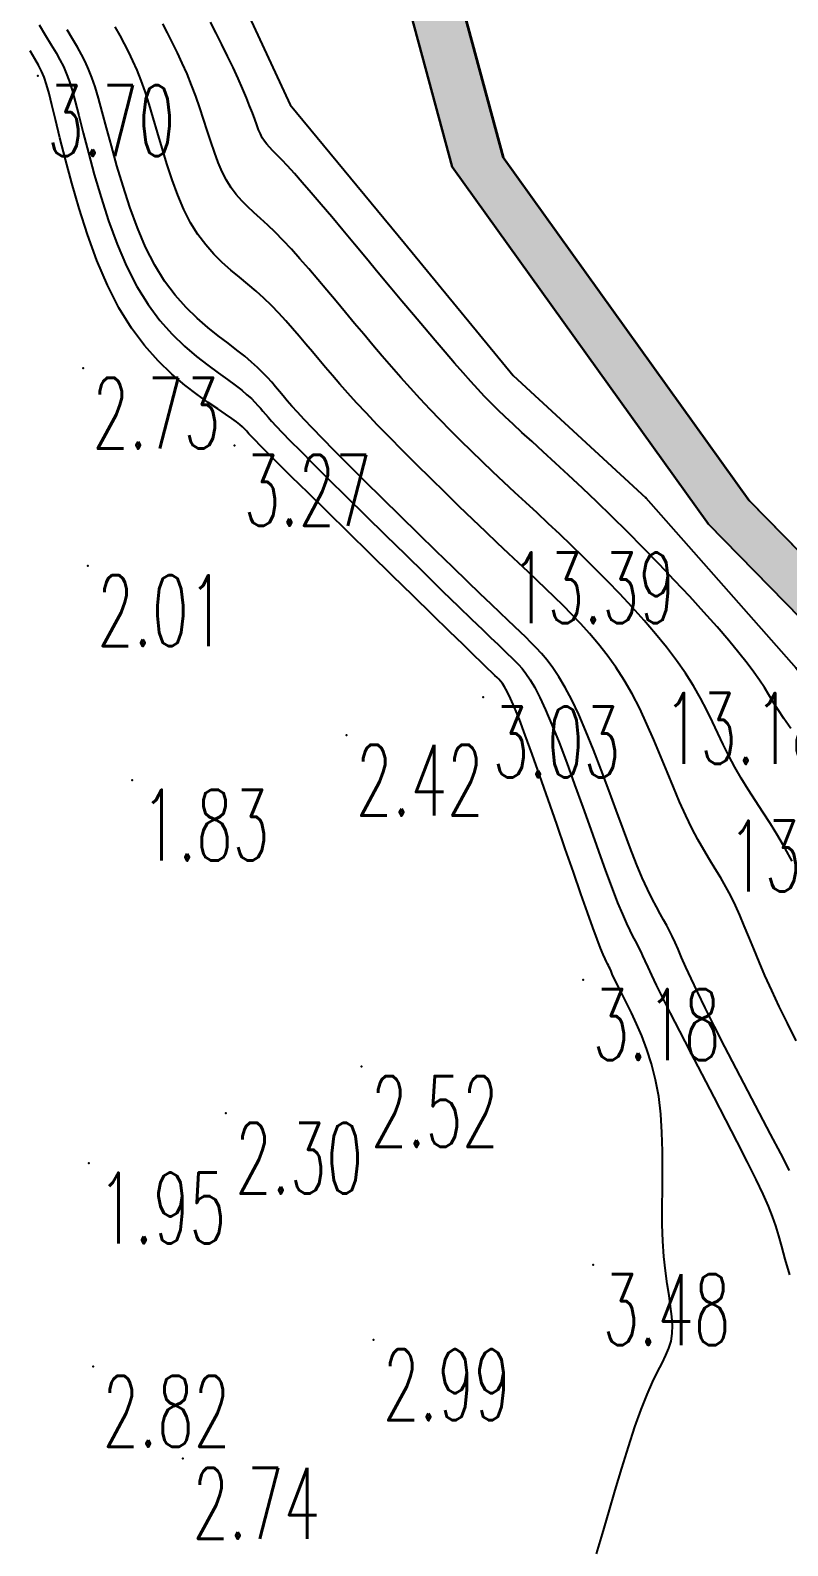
# Model space of a CAD drawing. Header units: millimetres. Extents: x 88261 to 90953, y 390274 to 392322.
# Drawn here: x 90618 to 90658.1, y 391037.9 to 391118.1 of the extents above; entities that cross this region are included whole.
import ezdxf
from ezdxf.enums import TextEntityAlignment as Align

# ---------------------------------------------------------------- set-up
doc = ezdxf.new("R2010")
doc.units = ezdxf.units.MM
doc.header["$LTSCALE"] = 25
for name, color, linetype in [('CN_01_00', 42, 'Continuous'), ('CN_02_00', 16, 'Continuous'), ('Talus', 35, 'Continuous'), ('TopoAlt', 7, 'Continuous'), ('TOPOJIS', 7, 'Continuous')]:
    doc.layers.add(name, color=color, linetype=linetype)
doc.styles.add('Romans 1.0', font='Romans.shx', dxfattribs={"width": 0.99, "height": 1})

# ---------------------------------------------------------------- blocks, each defined once
blk = doc.blocks.new('TCPOINT')
at = {"color": 0}
blk.add_point((0, 0), dxfattribs=at)
at = {"layer": 'TopoAlt', "style": 'Romans 1.0', "width": 0.99}
blk.add_attdef('ALT', text='', height=200, dxfattribs=at).set_placement((0.5, -0.5), align=Align.TOP_LEFT)

msp = doc.modelspace()

# ---------------------------------------------------------------- hatches: boundary and pattern name
h = msp.add_hatch()
h.set_pattern_fill('AR-HBONE', color=23, scale=0.032)
h.set_pattern_definition([(45, (-511.459, 107.3326), (0, 4.597891134), [9.7536, -3.2512]), (135, (-509.16, 109.6315), (5e-16, 4.597891134), [9.7536, -3.2512])])
h.paths.add_polyline_path([(90580.259, 391369.323), (90578.893, 391372.088), (90577.403, 391380.386), (90572.476, 391388.749), (90564.469, 391395.121), (90551.356, 391397.716), (90544.735, 391400.861), (90542.893, 391403.775), (90543.568, 391412.079), (90551.362, 391419.931), (90552.964, 391421.402), (90554.737, 391426.973), (90553.749, 391430.788), (90551.439, 391434.414), (90550.677, 391440.955), (90548.617, 391445.303), (90546.298, 391449.141), (90545.472, 391455.293), (90546.531, 391461.247), (90545.455, 391467.304), (90543.481, 391470.813), (90539.022, 391477.118), (90538.554, 391481.349), (90538.699, 391487.409), (90537.691, 391490.033), (90535.204, 391494.153), (90533.84, 391500.271), (90529.551, 391507.768), (90528.583, 391512.46), (90528.626, 391519.305), (90526.727, 391525.756), (90527.819, 391536.032), (90524.222, 391546.435), (90524.867, 391555.468), (90523.429, 391563.259), (90518.375, 391569.388), (90516.845, 391576.818), (90516.107, 391580.734), (90502.826, 391602.657), (90494.518, 391616.214), (90485.753, 391638.699), (90442.611, 391685.947), (90436.501, 391694.495), (90435.059, 391708.645), (90451.717, 391741.838), (90452.722, 391752.459), (90451.18, 391766.065), (90442.505, 391784.213), (90439.49, 391790.617), (90435.648, 391805.425), (90431.473, 391812.607), (90431.344, 391819.043), (90432.829, 391823.298), (90433.294, 391826.816), (90429.771, 391827.329), (90429.353, 391824.167), (90427.779, 391819.657), (90427.939, 391811.686), (90432.327, 391804.136), (90436.131, 391789.476), (90447.766, 391765.089), (90449.151, 391752.487), (90448.241, 391742.876), (90431.42, 391709.359), (90433.06, 391693.268), (90439.886, 391683.74), (90482.728, 391636.82), (90491.37, 391614.651), (90512.731, 391579.518), (90515.069, 391567.885), (90520.145, 391561.738), (90521.291, 391555.336), (90520.626, 391546.015), (90524.203, 391535.686), (90523.12, 391525.489), (90525.07, 391518.866), (90525.027, 391512.168), (90526.183, 391506.569), (90530.486, 391499.047), (90531.859, 391492.888), (90534.481, 391488.544), (90535.13, 391486.855), (90534.996, 391481.233), (90535.654, 391475.818), (90540.514, 391468.946), (90542.058, 391466.169), (90542.923, 391461.302), (90541.877, 391455.423), (90542.874, 391448.002), (90545.528, 391443.646), (90547.213, 391440.041), (90548.002, 391433.266), (90550.446, 391429.429), (90551.042, 391427.127), (90549.899, 391423.533), (90540.13, 391413.692), (90539.256, 391402.948), (90542.265, 391398.189), (90550.195, 391394.422), (90562.902, 391391.907), (90569.736, 391386.468), (90574.016, 391379.204), (90575.482, 391371.036), (90577.068, 391367.827), (90585.289, 391363.31), (90587.237, 391361.568), (90590.672, 391353.748), (90594.383, 391351.285), (90604.653, 391343.84), (90612.851, 391334.359), (90618.437, 391325.085), (90621.782, 391317.486), (90624.002, 391309.067), (90627.738, 391287.71), (90628.019, 391279.65), (90627.255, 391266.593), (90621.182, 391254.035), (90617.042, 391235.488), (90618.319, 391215.583), (90622.574, 391202.325), (90631.256, 391184.221), (90636.053, 391168.094), (90637.79, 391151.812), (90636.657, 391134.553), (90636.754, 391124.145), (90640.334, 391110.892), (90653.891, 391091.985), (90663.63, 391082.027), (90671.36, 391067.261), (90675.086, 391054.053), (90683.469, 391034.279), (90692.526, 391020.632), (90692.509, 391024.786), (90691.925, 391027.104), (90686.033, 391034.997), (90677.901, 391054.178), (90674.136, 391067.524), (90665.998, 391083.069), (90656.086, 391093.204), (90643.054, 391111.379), (90639.756, 391123.588), (90639.664, 391133.417), (90640.808, 391150.846), (90639.005, 391167.747), (90634.038, 391184.447), (90625.339, 391202.585), (90621.29, 391215.202), (90620.073, 391234.176), (90624.016, 391251.839), (90630.214, 391264.657), (90631.029, 391278.571), (90630.739, 391286.886), (90629.714, 391298.649), (90627.043, 391310.671), (90621.607, 391322.866), (90613.162, 391336.588), (90606.038, 391344.517), (90602.665, 391348.269), (90597.913, 391351.643), (90592.983, 391355.027), (90589.642, 391362.633), (90586.918, 391365.07)])

# ---------------------------------------------------------------- linework, layer by layer
at = {"color": 23, "elevation": 15.394, "flags": 128}
for points in [[(90633.985, 391184.502), (90638.952, 391167.802), (90640.755, 391150.901), (90639.611, 391133.472), (90639.703, 391123.643), (90643.001, 391111.434), (90656.033, 391093.259), (90665.945, 391083.124), (90674.083, 391067.579), (90677.848, 391054.233), (90685.98, 391035.052), (90691.872, 391027.159), (90692.456, 391024.841)], [(90634.038, 391184.447), (90639.005, 391167.747), (90640.808, 391150.846), (90639.664, 391133.417), (90639.756, 391123.588), (90643.054, 391111.379), (90656.086, 391093.204), (90665.998, 391083.069), (90674.136, 391067.524), (90677.901, 391054.178), (90686.033, 391034.997), (90691.925, 391027.104), (90692.509, 391024.786)], [(90634.038, 391184.447), (90639.005, 391167.747), (90640.808, 391150.846), (90639.664, 391133.417), (90639.756, 391123.588), (90643.054, 391111.379), (90656.086, 391093.204), (90665.998, 391083.069)], [(90634.038, 391184.447), (90639.005, 391167.747), (90640.808, 391150.846), (90639.664, 391133.417), (90639.756, 391123.588), (90643.054, 391111.379), (90656.086, 391093.204), (90665.998, 391083.069)], [(90634.038, 391184.447), (90639.005, 391167.747), (90640.808, 391150.846), (90639.664, 391133.417), (90639.756, 391123.588), (90643.054, 391111.379), (90656.086, 391093.204), (90665.998, 391083.069)], [(90631.256, 391184.221), (90636.053, 391168.094), (90637.79, 391151.812), (90636.657, 391134.553), (90636.754, 391124.145), (90640.334, 391110.892), (90653.891, 391091.985), (90663.63, 391082.027), (90671.36, 391067.261), (90675.086, 391054.053), (90683.469, 391034.279), (90692.526, 391020.632), (90692.456, 391024.841)], [(90663.63, 391082.027), (90653.891, 391091.985), (90640.334, 391110.892), (90636.754, 391124.145), (90636.657, 391134.553), (90637.79, 391151.812), (90636.053, 391168.094), (90631.256, 391184.221)], [(90663.63, 391082.027), (90653.891, 391091.985), (90640.334, 391110.892), (90636.754, 391124.145), (90636.657, 391134.553), (90637.79, 391151.812), (90636.053, 391168.094), (90631.256, 391184.221)], [(90663.63, 391082.027), (90653.891, 391091.985), (90640.334, 391110.892), (90636.754, 391124.145), (90636.657, 391134.553), (90637.79, 391151.812), (90636.053, 391168.094), (90631.256, 391184.221)]]:
    msp.add_lwpolyline(points, dxfattribs=at)
at = {"layer": 'CN_01_00', "flags": 128}
for points, elevation in [([(90658.241, 391081.177), (90657.881, 391081.699), (90657.579, 391082.158), (90657.32, 391082.569), (90657.084, 391082.954), (90656.849, 391083.333), (90656.595, 391083.725), (90656.3, 391084.15), (90655.944, 391084.629), (90655.507, 391085.182), (90654.972, 391085.822), (90654.35, 391086.541), (90653.654, 391087.321), (90652.901, 391088.146), (90652.105, 391089), (90651.281, 391089.866), (90650.444, 391090.73), (90649.609, 391091.574), (90648.789, 391092.384), (90647.992, 391093.156), (90647.224, 391093.887), (90646.491, 391094.574), (90645.799, 391095.215), (90645.155, 391095.808), (90644.563, 391096.349), (90644.031, 391096.836), (90643.561, 391097.271), (90643.142, 391097.663), (90642.76, 391098.029), (90642.402, 391098.384), (90642.052, 391098.742), (90641.696, 391099.118), (90641.322, 391099.528), (90640.914, 391099.986), (90640.461, 391100.504), (90639.967, 391101.077), (90639.436, 391101.699), (90638.874, 391102.362), (90638.287, 391103.06), (90637.68, 391103.784), (90637.06, 391104.527), (90636.431, 391105.282), (90635.8, 391106.042), (90635.174, 391106.795), (90634.562, 391107.53), (90633.971, 391108.236), (90633.411, 391108.901), (90632.888, 391109.514), (90632.412, 391110.064), (90631.991, 391110.54), (90631.63, 391110.933), (90631.325, 391111.254), (90631.069, 391111.517), (90630.856, 391111.734), (90630.679, 391111.921), (90630.531, 391112.09), (90630.406, 391112.255), (90630.296, 391112.431), (90630.197, 391112.628), (90630.1, 391112.854), (90630.001, 391113.111), (90629.893, 391113.405), (90629.771, 391113.74), (90629.627, 391114.119), (90629.458, 391114.547), (90629.255, 391115.029), (90629.017, 391115.565), (90628.749, 391116.142), (90628.461, 391116.744), (90628.162, 391117.355), (90627.86, 391117.959), (90627.565, 391118.539)], 12), ([(90658.178, 391057.781), (90657.714, 391058.679), (90657.178, 391059.707), (90656.592, 391060.825), (90655.98, 391061.994), (90655.365, 391063.174), (90654.767, 391064.326), (90654.212, 391065.412), (90653.72, 391066.391), (90653.308, 391067.234), (90652.971, 391067.948), (90652.697, 391068.551), (90652.473, 391069.058), (90652.286, 391069.487), (90652.127, 391069.855), (90651.981, 391070.177), (90651.837, 391070.472), (90651.684, 391070.756), (90651.519, 391071.048), (90651.337, 391071.365), (90651.137, 391071.728), (90650.916, 391072.153), (90650.669, 391072.661), (90650.395, 391073.269), (90650.091, 391073.996), (90649.756, 391074.852), (90649.393, 391075.813), (90649.011, 391076.845), (90648.615, 391077.915), (90648.212, 391078.991), (90647.809, 391080.038), (90647.412, 391081.023), (90647.029, 391081.914), (90646.663, 391082.686), (90646.315, 391083.344), (90645.984, 391083.903), (90645.666, 391084.378), (90645.361, 391084.783), (90645.067, 391085.133), (90644.782, 391085.442), (90644.504, 391085.725), (90644.23, 391085.996), (90643.946, 391086.272), (90643.636, 391086.569), (90643.284, 391086.903), (90642.876, 391087.291), (90642.395, 391087.749), (90641.825, 391088.294), (90641.152, 391088.943), (90640.368, 391089.703), (90639.494, 391090.553), (90638.563, 391091.463), (90637.604, 391092.403), (90636.649, 391093.344), (90635.728, 391094.254), (90634.873, 391095.106), (90634.114, 391095.868), (90633.473, 391096.519), (90632.944, 391097.065), (90632.509, 391097.523), (90632.154, 391097.907), (90631.861, 391098.232), (90631.615, 391098.513), (90631.4, 391098.766), (90631.201, 391099.005), (90631.002, 391099.244), (90630.794, 391099.487), (90630.571, 391099.737), (90630.325, 391099.997), (90630.048, 391100.27), (90629.733, 391100.56), (90629.372, 391100.867), (90628.958, 391101.197), (90628.487, 391101.552), (90627.969, 391101.943), (90627.417, 391102.381), (90626.844, 391102.878), (90626.264, 391103.445), (90625.689, 391104.093), (90625.132, 391104.834), (90624.608, 391105.678), (90624.126, 391106.632), (90623.688, 391107.668), (90623.29, 391108.754), (90622.93, 391109.859), (90622.607, 391110.948), (90622.318, 391111.991), (90622.061, 391112.954), (90621.833, 391113.805), (90621.632, 391114.521), (90621.45, 391115.118), (90621.277, 391115.622), (90621.107, 391116.059), (90620.929, 391116.455), (90620.735, 391116.836), (90620.518, 391117.228), (90620.267, 391117.657), (90619.978, 391118.141)], 6), ([(90658.53, 391064.648), (90658.071, 391065.571), (90657.636, 391066.465), (90657.236, 391067.312), (90656.882, 391068.1), (90656.568, 391068.831), (90656.286, 391069.509), (90656.029, 391070.141), (90655.787, 391070.731), (90655.553, 391071.286), (90655.318, 391071.811), (90655.074, 391072.311), (90654.815, 391072.793), (90654.54, 391073.267), (90654.252, 391073.744), (90653.953, 391074.235), (90653.645, 391074.752), (90653.33, 391075.305), (90653.011, 391075.905), (90652.688, 391076.564), (90652.363, 391077.287), (90652.036, 391078.065), (90651.702, 391078.881), (90651.36, 391079.721), (90651.006, 391080.569), (90650.639, 391081.408), (90650.256, 391082.225), (90649.855, 391083.004), (90649.433, 391083.731), (90648.993, 391084.41), (90648.541, 391085.042), (90648.078, 391085.634), (90647.609, 391086.189), (90647.138, 391086.711), (90646.669, 391087.205), (90646.206, 391087.675), (90645.75, 391088.125), (90645.294, 391088.567), (90644.832, 391089.008), (90644.353, 391089.46), (90643.85, 391089.932), (90643.315, 391090.435), (90642.738, 391090.979), (90642.112, 391091.574), (90641.432, 391092.225), (90640.71, 391092.923), (90639.962, 391093.652), (90639.203, 391094.397), (90638.45, 391095.143), (90637.718, 391095.876), (90637.023, 391096.58), (90636.38, 391097.241), (90635.803, 391097.847), (90635.285, 391098.403), (90634.818, 391098.915), (90634.394, 391099.392), (90634.003, 391099.841), (90633.637, 391100.27), (90633.287, 391100.686), (90632.944, 391101.098), (90632.601, 391101.51), (90632.254, 391101.923), (90631.901, 391102.335), (90631.54, 391102.743), (90631.169, 391103.147), (90630.785, 391103.544), (90630.385, 391103.933), (90629.969, 391104.311), (90629.535, 391104.679), (90629.088, 391105.047), (90628.634, 391105.426), (90628.181, 391105.83), (90627.735, 391106.27), (90627.303, 391106.758), (90626.89, 391107.307), (90626.504, 391107.929), (90626.15, 391108.63), (90625.825, 391109.396), (90625.527, 391110.206), (90625.251, 391111.041), (90624.995, 391111.879), (90624.755, 391112.7), (90624.526, 391113.485), (90624.307, 391114.213), (90624.094, 391114.869), (90623.883, 391115.459), (90623.672, 391115.996), (90623.458, 391116.491), (90623.239, 391116.956), (90623.012, 391117.404), (90622.774, 391117.845), (90622.523, 391118.293)], 8), ([(90647.98, 391037.499), (90648.294, 391038.564), (90648.625, 391039.701), (90648.966, 391040.872), (90649.313, 391042.04), (90649.66, 391043.166), (90650.001, 391044.213), (90650.331, 391045.143), (90650.645, 391045.927), (90650.938, 391046.582), (90651.204, 391047.13), (90651.44, 391047.598), (90651.64, 391048.009), (90651.8, 391048.389), (90651.914, 391048.762), (90651.977, 391049.153), (90651.989, 391049.584), (90651.956, 391050.06), (90651.892, 391050.585), (90651.806, 391051.162), (90651.71, 391051.793), (90651.615, 391052.482), (90651.534, 391053.233), (90651.476, 391054.047), (90651.45, 391054.925), (90651.447, 391055.855), (90651.456, 391056.823), (90651.465, 391057.813), (90651.461, 391058.811), (90651.434, 391059.802), (90651.371, 391060.772), (90651.26, 391061.705), (90651.093, 391062.59), (90650.88, 391063.42), (90650.633, 391064.192), (90650.365, 391064.904), (90650.089, 391065.553), (90649.817, 391066.135), (90649.564, 391066.647), (90649.34, 391067.085), (90649.157, 391067.45), (90649.011, 391067.747), (90648.897, 391067.987), (90648.808, 391068.177), (90648.74, 391068.328), (90648.687, 391068.449), (90648.642, 391068.547), (90648.599, 391068.634), (90648.554, 391068.72), (90648.498, 391068.829), (90648.423, 391068.987), (90648.321, 391069.22), (90648.186, 391069.555), (90648.008, 391070.017), (90647.78, 391070.633), (90647.495, 391071.428), (90647.148, 391072.417), (90646.751, 391073.561), (90646.32, 391074.808), (90645.87, 391076.109), (90645.418, 391077.413), (90644.979, 391078.667), (90644.569, 391079.821), (90644.203, 391080.825), (90643.894, 391081.64), (90643.637, 391082.278), (90643.427, 391082.764), (90643.254, 391083.122), (90643.113, 391083.378), (90642.996, 391083.556), (90642.895, 391083.68), (90642.803, 391083.776), (90642.711, 391083.867), (90642.597, 391083.977), (90642.439, 391084.129), (90642.215, 391084.346), (90641.901, 391084.649), (90641.475, 391085.063), (90640.913, 391085.61), (90640.193, 391086.311), (90639.303, 391087.18), (90638.278, 391088.183), (90637.163, 391089.274), (90636.005, 391090.41), (90634.848, 391091.544), (90633.739, 391092.633), (90632.724, 391093.632), (90631.847, 391094.495), (90631.144, 391095.19), (90630.603, 391095.728), (90630.201, 391096.131), (90629.914, 391096.422), (90629.719, 391096.623), (90629.593, 391096.757), (90629.514, 391096.846), (90629.457, 391096.913), (90629.402, 391096.978), (90629.334, 391097.051), (90629.241, 391097.139), (90629.109, 391097.251), (90628.927, 391097.394), (90628.681, 391097.575), (90628.358, 391097.802), (90627.947, 391098.082), (90627.44, 391098.425), (90626.851, 391098.839), (90626.2, 391099.336), (90625.507, 391099.926), (90624.792, 391100.619), (90624.074, 391101.427), (90623.374, 391102.36), (90622.712, 391103.428), (90622.103, 391104.633), (90621.55, 391105.939), (90621.053, 391107.302), (90620.609, 391108.676), (90620.219, 391110.018), (90619.882, 391111.282), (90619.595, 391112.423), (90619.359, 391113.397), (90619.17, 391114.173), (90619.016, 391114.776), (90618.883, 391115.248), (90618.755, 391115.627), (90618.618, 391115.954), (90618.459, 391116.269), (90618.261, 391116.611), (90618.012, 391117.021)], 4)]:
    msp.add_lwpolyline(points, dxfattribs=dict(at, elevation=elevation))
at = {"layer": 'CN_02_00', "flags": 128}
for points, elevation in [([(90618.499, 391118.393), (90618.839, 391117.834), (90619.139, 391117.339), (90619.39, 391116.919), (90619.597, 391116.552), (90619.774, 391116.205), (90619.931, 391115.843), (90620.08, 391115.435), (90620.233, 391114.947), (90620.401, 391114.347), (90620.596, 391113.601), (90620.828, 391112.688), (90621.1, 391111.636), (90621.413, 391110.483), (90621.77, 391109.267), (90622.171, 391108.028), (90622.619, 391106.803), (90623.115, 391105.632), (90623.66, 391104.553), (90624.253, 391103.597), (90624.881, 391102.76), (90625.528, 391102.032), (90626.176, 391101.402), (90626.808, 391100.858), (90627.41, 391100.391), (90627.964, 391099.988), (90628.453, 391099.64), (90628.865, 391099.334), (90629.207, 391099.067), (90629.487, 391098.832), (90629.717, 391098.624), (90629.906, 391098.438), (90630.064, 391098.269), (90630.202, 391098.111), (90630.329, 391097.959), (90630.457, 391097.806), (90630.604, 391097.635), (90630.79, 391097.427), (90631.034, 391097.164), (90631.355, 391096.827), (90631.774, 391096.397), (90632.309, 391095.855), (90632.981, 391095.182), (90633.798, 391094.369), (90634.734, 391093.444), (90635.749, 391092.444), (90636.804, 391091.406), (90637.863, 391090.369), (90638.886, 391089.368), (90639.835, 391088.442), (90640.673, 391087.627), (90641.369, 391086.952), (90641.935, 391086.406), (90642.388, 391085.97), (90642.75, 391085.624), (90643.037, 391085.349), (90643.271, 391085.125), (90643.47, 391084.932), (90643.654, 391084.75), (90643.839, 391084.561), (90644.032, 391084.344), (90644.237, 391084.081), (90644.46, 391083.75), (90644.705, 391083.334), (90644.976, 391082.811), (90645.278, 391082.163), (90645.616, 391081.37), (90645.99, 391080.422), (90646.394, 391079.352), (90646.815, 391078.202), (90647.243, 391077.012), (90647.665, 391075.827), (90648.072, 391074.687), (90648.452, 391073.635), (90648.793, 391072.712), (90649.088, 391071.951), (90649.339, 391071.339), (90649.551, 391070.854), (90649.729, 391070.474), (90649.88, 391070.176), (90650.008, 391069.938), (90650.119, 391069.738), (90650.218, 391069.553), (90650.312, 391069.361), (90650.412, 391069.142), (90650.531, 391068.875), (90650.682, 391068.54), (90650.878, 391068.117), (90651.131, 391067.585), (90651.455, 391066.925), (90651.862, 391066.116), (90652.359, 391065.148), (90652.926, 391064.055), (90653.539, 391062.88), (90654.172, 391061.667), (90654.8, 391060.459), (90655.398, 391059.3), (90655.94, 391058.233), (90656.402, 391057.303), (90656.765, 391056.537), (90657.044, 391055.905), (90657.261, 391055.358), (90657.437, 391054.85), (90657.594, 391054.335), (90657.754, 391053.764), (90657.939, 391053.092), (90658.171, 391052.271)], 5), ([(90658.311, 391074.149), (90657.945, 391074.829), (90657.561, 391075.486), (90657.167, 391076.123), (90656.769, 391076.743), (90656.375, 391077.351), (90655.992, 391077.949), (90655.626, 391078.541), (90655.284, 391079.131), (90654.971, 391079.722), (90654.678, 391080.317), (90654.393, 391080.918), (90654.104, 391081.527), (90653.801, 391082.147), (90653.47, 391082.779), (90653.1, 391083.427), (90652.681, 391084.093), (90652.202, 391084.777), (90651.672, 391085.475), (90651.097, 391086.181), (90650.49, 391086.89), (90649.857, 391087.594), (90649.21, 391088.289), (90648.557, 391088.967), (90647.907, 391089.624), (90647.269, 391090.255), (90646.643, 391090.861), (90646.028, 391091.447), (90645.422, 391092.017), (90644.825, 391092.574), (90644.235, 391093.122), (90643.651, 391093.664), (90643.072, 391094.205), (90642.497, 391094.748), (90641.926, 391095.293), (90641.361, 391095.841), (90640.802, 391096.39), (90640.251, 391096.942), (90639.707, 391097.497), (90639.172, 391098.054), (90638.647, 391098.613), (90638.132, 391099.175), (90637.626, 391099.74), (90637.127, 391100.307), (90636.634, 391100.877), (90636.145, 391101.45), (90635.659, 391102.027), (90635.173, 391102.607), (90634.688, 391103.19), (90634.2, 391103.776), (90633.714, 391104.359), (90633.231, 391104.932), (90632.756, 391105.49), (90632.29, 391106.024), (90631.836, 391106.529), (90631.399, 391106.999), (90630.98, 391107.425), (90630.582, 391107.806), (90630.206, 391108.15), (90629.852, 391108.471), (90629.519, 391108.782), (90629.207, 391109.095), (90628.917, 391109.424), (90628.648, 391109.781), (90628.4, 391110.18), (90628.173, 391110.629), (90627.963, 391111.125), (90627.764, 391111.659), (90627.572, 391112.223), (90627.383, 391112.809), (90627.191, 391113.41), (90626.992, 391114.016), (90626.781, 391114.621), (90626.555, 391115.217), (90626.316, 391115.801), (90626.066, 391116.37), (90625.81, 391116.923), (90625.55, 391117.458), (90625.289, 391117.972), (90625.03, 391118.463)], 10)]:
    msp.add_lwpolyline(points, dxfattribs=dict(at, elevation=elevation))
at = {"layer": 'Talus', "color": 134, "elevation": 9.561, "flags": 128}
msp.add_lwpolyline([(90617.928, 391176.19), (90616.023, 391165.78), (90613.243, 391160.077), (90610.975, 391153.69), (90613.146, 391146.047), (90617.548, 391136.886), (90627.295, 391127.519), (90628.455, 391121.337), (90631.766, 391114.175), (90637.817, 391106.844), (90643.558, 391099.848), (90650.583, 391093.37), (90658.527, 391084.358), (90663.741, 391077.436), (90666.649, 391068.1), (90669.844, 391057.39), (90672.935, 391049.958), (90678.044, 391039.653), (90682.677, 391025.29), (90686.483, 391013.049)], dxfattribs=at)

# ---------------------------------------------------------------- block references
at = {"layer": 'TOPOJIS'}
ref = msp.add_blockref('TCPOINT', (90618.426, 391115.706, 3.699), dxfattribs=at)
ref.add_attrib('ALT', '3.70', dxfattribs={"layer": 'TopoAlt', "height": 3.75, "style": 'Romans 1.0', "width": 0.6}).set_placement((90618.926, 391115.206, 3.699), align=Align.TOP_LEFT)
ref = msp.add_blockref('TCPOINT', (90620.817, 391100.233, 2.726), dxfattribs=at)
ref.add_attrib('ALT', '2.73', dxfattribs={"layer": 'TopoAlt', "height": 3.75, "style": 'Romans 1.0', "width": 0.6}).set_placement((90621.317, 391099.733, 2.726), align=Align.TOP_LEFT)
ref = msp.add_blockref('TCPOINT', (90628.821, 391096.149, 3.27), dxfattribs=at)
ref.add_attrib('ALT', '3.27', dxfattribs={"layer": 'TopoAlt', "height": 3.75, "style": 'Romans 1.0', "width": 0.6}).set_placement((90629.321, 391095.649, 3.27), align=Align.TOP_LEFT)
ref = msp.add_blockref('TCPOINT', (90650.583, 391093.37, 13.394), dxfattribs=at)
ref.add_attrib('ALT', '13.39', dxfattribs={"layer": 'TopoAlt', "height": 3.75, "style": 'Romans 1.0', "width": 0.6}).set_placement((90643.46, 391090.486, 6), align=Align.TOP_LEFT)
ref = msp.add_blockref('TCPOINT', (90621.072, 391089.778, 2.014), dxfattribs=at)
ref.add_attrib('ALT', '2.01', dxfattribs={"layer": 'TopoAlt', "height": 3.75, "style": 'Romans 1.0', "width": 0.6}).set_placement((90621.572, 391089.278, 2.014), align=Align.TOP_LEFT)
ref = msp.add_blockref('TCPOINT', (90658.527, 391084.358, 13.177), dxfattribs=at)
ref.add_attrib('ALT', '13.18', dxfattribs={"layer": 'TopoAlt', "height": 3.75, "style": 'Romans 1.0', "width": 0.6}).set_placement((90651.531, 391083.051, 8), align=Align.TOP_LEFT)
ref = msp.add_blockref('TCPOINT', (90641.978, 391082.83, 3.031), dxfattribs=at)
ref.add_attrib('ALT', '3.03', dxfattribs={"layer": 'TopoAlt', "height": 3.75, "style": 'Romans 1.0', "width": 0.6}).set_placement((90642.478, 391082.33, 3.031), align=Align.TOP_LEFT)
ref = msp.add_blockref('TCPOINT', (90634.746, 391080.815, 2.424), dxfattribs=at)
ref.add_attrib('ALT', '2.42', dxfattribs={"layer": 'TopoAlt', "height": 3.75, "style": 'Romans 1.0', "width": 0.6}).set_placement((90635.246, 391080.315, 2.424), align=Align.TOP_LEFT)
ref = msp.add_blockref('TCPOINT', (90623.413, 391078.429, 1.826), dxfattribs=at)
ref.add_attrib('ALT', '1.83', dxfattribs={"layer": 'TopoAlt', "height": 3.75, "style": 'Romans 1.0', "width": 0.6}).set_placement((90623.913, 391077.929, 1.826), align=Align.TOP_LEFT)
ref = msp.add_blockref('TCPOINT', (90663.741, 391077.436, 13.123), dxfattribs=at)
ref.add_attrib('ALT', '13.12', dxfattribs={"layer": 'TopoAlt', "height": 3.75, "style": 'Romans 1.0', "width": 0.6}).set_placement((90654.944, 391076.302, 8), align=Align.TOP_LEFT)
ref = msp.add_blockref('TCPOINT', (90647.272, 391067.88, 3.176), dxfattribs=at)
ref.add_attrib('ALT', '3.18', dxfattribs={"layer": 'TopoAlt', "height": 3.75, "style": 'Romans 1.0', "width": 0.6}).set_placement((90647.772, 391067.38, 3.176), align=Align.TOP_LEFT)
ref = msp.add_blockref('TCPOINT', (90635.545, 391063.282, 2.521), dxfattribs=at)
ref.add_attrib('ALT', '2.52', dxfattribs={"layer": 'TopoAlt', "height": 3.75, "style": 'Romans 1.0', "width": 0.6}).set_placement((90636.045, 391062.782, 2.521), align=Align.TOP_LEFT)
ref = msp.add_blockref('TCPOINT', (90628.365, 391060.811, 2.301), dxfattribs=at)
ref.add_attrib('ALT', '2.30', dxfattribs={"layer": 'TopoAlt', "height": 3.75, "style": 'Romans 1.0', "width": 0.6}).set_placement((90628.865, 391060.311, 2.301), align=Align.TOP_LEFT)
ref = msp.add_blockref('TCPOINT', (90621.126, 391058.177, 1.952), dxfattribs=at)
ref.add_attrib('ALT', '1.95', dxfattribs={"layer": 'TopoAlt', "height": 3.75, "style": 'Romans 1.0', "width": 0.6}).set_placement((90621.626, 391057.677, 1.952), align=Align.TOP_LEFT)
ref = msp.add_blockref('TCPOINT', (90647.801, 391052.8, 3.479), dxfattribs=at)
ref.add_attrib('ALT', '3.48', dxfattribs={"layer": 'TopoAlt', "height": 3.75, "style": 'Romans 1.0', "width": 0.6}).set_placement((90648.301, 391052.3, 3.479), align=Align.TOP_LEFT)
ref = msp.add_blockref('TCPOINT', (90636.181, 391048.824, 2.992), dxfattribs=at)
ref.add_attrib('ALT', '2.99', dxfattribs={"layer": 'TopoAlt', "height": 3.75, "style": 'Romans 1.0', "width": 0.6}).set_placement((90636.681, 391048.324, 2.992), align=Align.TOP_LEFT)
ref = msp.add_blockref('TCPOINT', (90621.347, 391047.417, 2.823), dxfattribs=at)
ref.add_attrib('ALT', '2.82', dxfattribs={"layer": 'TopoAlt', "height": 3.75, "style": 'Romans 1.0', "width": 0.6}).set_placement((90621.847, 391046.917, 2.823), align=Align.TOP_LEFT)
ref = msp.add_blockref('TCPOINT', (90626.1, 391042.549, 2.742), dxfattribs=at)
ref.add_attrib('ALT', '2.74', dxfattribs={"layer": 'TopoAlt', "height": 3.75, "style": 'Romans 1.0', "width": 0.6}).set_placement((90626.6, 391042.049, 2.742), align=Align.TOP_LEFT)

doc.saveas('drawing.dxf')
